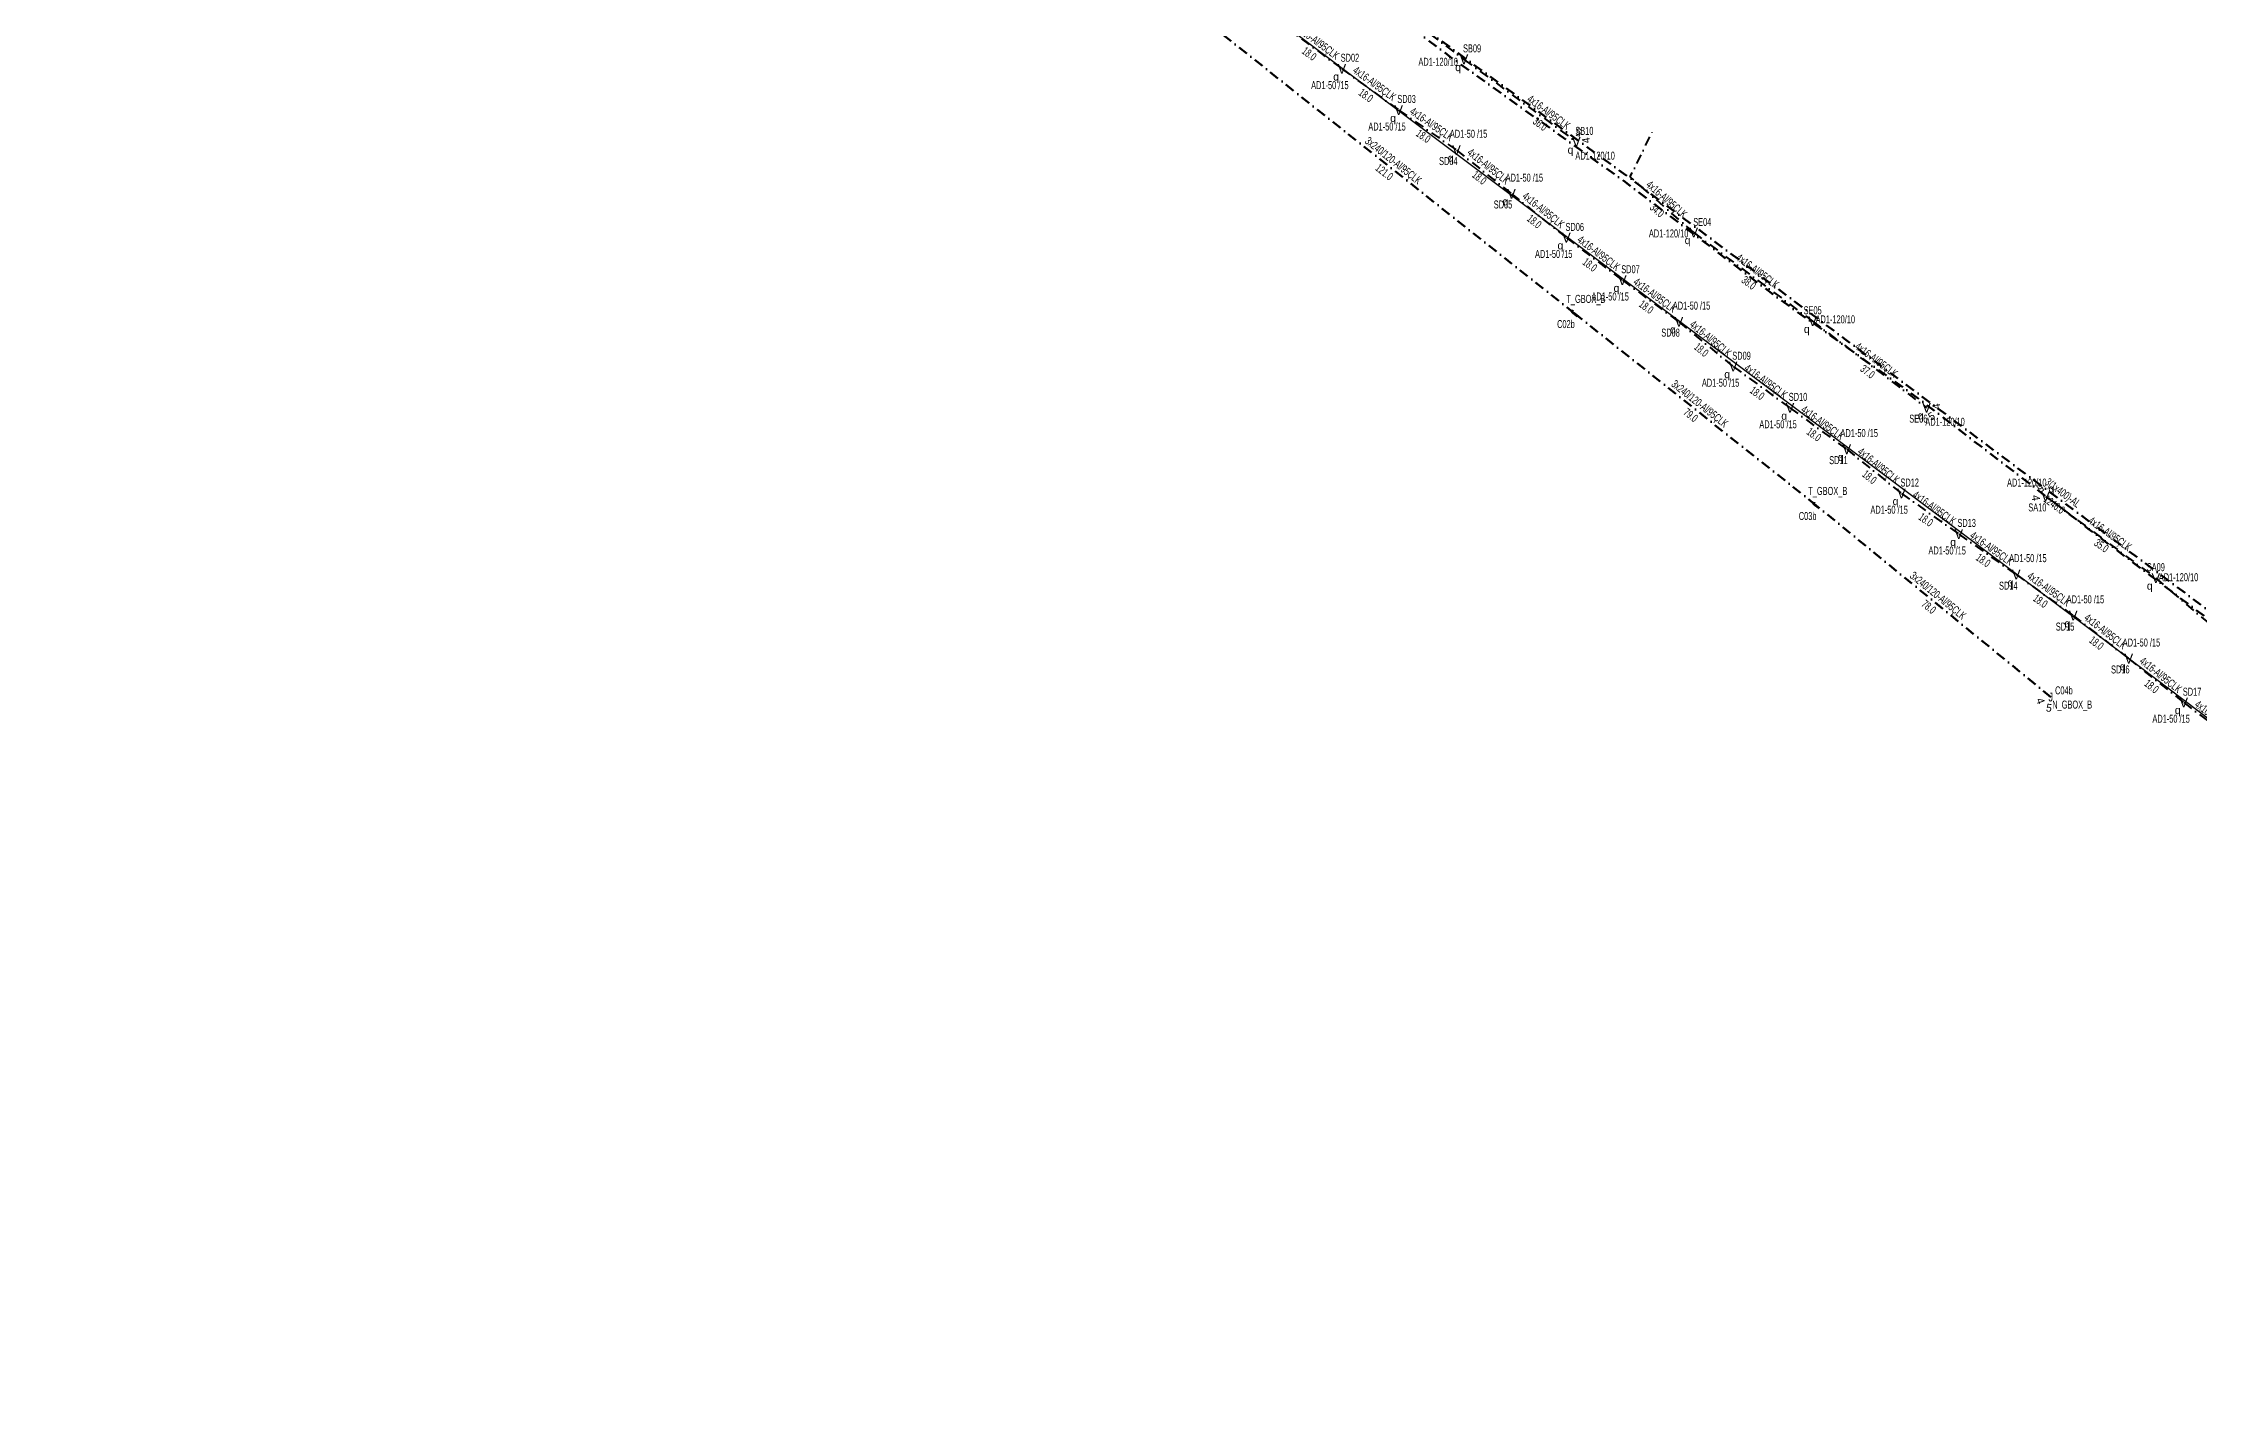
# Model space of a CAD drawing. Header units: millimetres. Extents: x 407682 to 413427, y 4045444 to 4048063.
# Drawn here: x 407755 to 408308, y 4047105 to 4047451 of the extents above; entities that cross this region are included whole.
import ezdxf
from ezdxf.enums import TextEntityAlignment as Align

# ---------------------------------------------------------------- set-up
doc = ezdxf.new("R2010")
doc.units = ezdxf.units.MM
doc.linetypes.add('DASHDOT', pattern=[5, 2.5, -1.25, 0, -1.25])
for name, color, linetype, lineweight in [('DIREK_AYD_YENI', 152, 'Continuous', 25), ('DIREK_BOX_YENI', 5, 'Continuous', 25), ('HAT_ABH_YERALTI_YENI', 6, 'DASHDOT', 80), ('HAT_AYD_YERALTI_YENI', 4, 'DASHDOT', 40), ('HAT_BOX_YERALTI_YENI', 5, 'DASHDOT', 50), ('KULLANICI', 1, 'Continuous', 25)]:
    doc.layers.add(name, color=color, linetype=linetype, lineweight=lineweight)
doc.styles.add('Direk', font='B_CAD')
doc.styles.get("Standard").update_dxf_attribs({"font": 'Arial'})

msp = doc.modelspace()

# ---------------------------------------------------------------- linework, layer by layer
at = {"layer": 'HAT_ABH_YERALTI_YENI', "flags": 128}
for points in [[(408243.52273, 4047791.588248), (408239.681472, 4047790.66772), (408235.684805, 4047786.869235), (408234.423441, 4047764.422665), (408218.508803, 4047726.138861), (408212.44129, 4047707.069534), (408208.808217, 4047695.056639), (408203.020899, 4047649.209164), (408199.53431, 4047642.365589), (408169.771554, 4047640.155977), (408147.400101, 4047639.225326), (408143.802501, 4047629.948422), (408137.884515, 4047631.314111), (408130.239446, 4047614.062252), (408086.038845, 4047506.732007), (408077.76162, 4047488.250647), (408073.752285, 4047479.440702), (408079.205588, 4047475.189702), (408115.7353, 4047447.758945), (408160.455425, 4047415.786291), (408198.832732, 4047386.60928), (408235.206073, 4047360.612466), (408279.102221, 4047326.990224), (408320.144404, 4047296.053985), (408366.201399, 4047261.457175), (408387.808041, 4047244.707984), (408407.256151, 4047230.920145), (408445.050743, 4047202.459257), (408454.840486, 4047195.808168), (408460.637304, 4047193.918835), (408473.605001, 4047183.828077), (408507.340634, 4047156.360528), (408532.548882, 4047133.418672), (408563.516014, 4047110.767141), (408593.63999, 4047088.340801), (408621.871794, 4047066.915342), (408661.761989, 4047038.070413), (408700.088691, 4047010.39685), (408713.92904, 4047000.513866), (408725.539852, 4046991.694115), (408783.313623, 4046949.669216), (408839.029488, 4046910.308518), (408874.936976, 4046882.816543), (408889.471647, 4046873.051699), (408912.112729, 4046862.580198), (408967.838437, 4046833.162257), (409016.957272, 4046811.580018), (409045.164288, 4046801.108518), (409149.220473, 4046761.063081), (409203.273317, 4046740.659262), (409234.178395, 4046728.885899), (409285.283627, 4046709.116624), (409339.397301, 4046689.972246), (409397.931876, 4046669.374152), (409483.755699, 4046637.847306), (409507.351481, 4046632.904946), (409537.16507, 4046623.65795), (409527.599213, 4046592.887775), (409524.347, 4046588.662)], [(408685.77, 4046972.387), (408698.643252, 4046988.251674), (408702.16382, 4046994.722118), (408708.004989, 4047001.633431), (408670.743288, 4047028.475447), (408593.423623, 4047084.621682), (408528.952519, 4047134.460039), (408458.326292, 4047194.676876), (408395.051086, 4047241.312164), (408326.331756, 4047293.775012), (408216.684856, 4047375.607014), (408160.029522, 4047417.986696), (408139.711135, 4047432.710164), (408070.39761, 4047483.19021), (407987.543434, 4047548.566366), (407917.67292, 4047597.411031), (407891.592654, 4047620.077817), (407879.657061, 4047628.528565), (407836.73121, 4047659.87564), (407778.336293, 4047703.664005), (407769.194802, 4047711.498038), (407755.168303, 4047720.471513), (407761.405, 4047734.718)]]:
    msp.add_lwpolyline(points, dxfattribs=at)
at = {"layer": 'HAT_AYD_YERALTI_YENI', "flags": 128}
for points in [[(408090.034656, 4047468.980141), (408119.154671, 4047447.178269)], [(408073.412602, 4047455.48251), (408087.8792, 4047444.771883)], [(408087.8792, 4047444.771883), (408102.436528, 4047434.1849)], [(408119.154671, 4047447.178269), (408147.943222, 4047426.043498)], [(408102.436528, 4047434.1849), (408117.238714, 4047423.94306)], [(408178.018003, 4047402.816195), (408161.725294, 4047417.053454), (408167.399, 4047428.519)], [(408117.238714, 4047423.94306), (408131.338223, 4047412.753607)], [(408131.338223, 4047412.753607), (408145.391686, 4047401.506377)], [(408145.391686, 4047401.506377), (408159.733056, 4047390.628643)], [(408178.018003, 4047402.816195), (408208.490946, 4047380.113778)], [(408159.733056, 4047390.628643), (408174.233864, 4047379.964377)], [(408174.233864, 4047379.964377), (408188.128972, 4047368.522088)], [(408208.490946, 4047380.113778), (408237.676315, 4047357.966366)], [(408188.128972, 4047368.522088), (408202.677655, 4047357.923229)], [(408202.677655, 4047357.923229), (408217.227109, 4047347.325427)], [(408217.227109, 4047347.325427), (408231.237328, 4047336.024376)], [(408231.237328, 4047336.024376), (408245.923411, 4047325.616736)], [(408268.139485, 4047335.250836), (408296.410243, 4047314.329844)], [(408245.923411, 4047325.616736), (408260.634209, 4047315.244059)], [(408260.634209, 4047315.244059), (408275.245837, 4047304.732145)], [(408296.410243, 4047314.329844), (408325.302765, 4047289.647417)], [(408275.245837, 4047304.732145), (408289.467454, 4047293.698307)], [(408289.467454, 4047293.698307), (408303.546874, 4047282.483588)], [(408303.546874, 4047282.483588), (408317.890924, 4047271.609387)]]:
    msp.add_lwpolyline(points, dxfattribs=at)
at = {"layer": 'HAT_BOX_YERALTI_YENI', "flags": 128}
for points in [[(408147.455, 4047382.135), (408052.409, 4047457.445)], [(408209.395, 4047332.964), (408147.455, 4047382.135)], [(408269.487, 4047283.885), (408209.395, 4047332.964)]]:
    msp.add_lwpolyline(points, dxfattribs=at)
at = {"layer": 'KULLANICI', "flags": 128}
msp.add_lwpolyline([(407821.205471, 4047645.030954), (408281.619927, 4047299.684279), (408518.444992, 4047120.811422), (408700.928391, 4046983.363794)], dxfattribs=at)
msp.add_lwpolyline([(407821.205471, 4047645.030954), (408281.619927, 4047299.684279), (408518.444992, 4047120.811422), (408700.928391, 4046983.363794)], dxfattribs=at)

# ---------------------------------------------------------------- texts
at = {"layer": 'DIREK_AYD_YENI', "width": 0.53}
for s, p in [('SD02', (408089.94982, 4047447.593679)), ('AD1-120/10', (408112.551999, 4047446.562)), ('SB09', (408121.239144, 4047449.989847)), ('AD1-50 /15', (408084.806107, 4047440.583937)), ('SD03', (408104.461693, 4047437.039494)), ('AD1-50 /15', (408099.452421, 4047429.978616)), ('AD1-50 /15', (408120.339603, 4047428.124839)), ('SB10', (408150.014471, 4047428.864832)), ('SD04', (408115.153997, 4047421.131663)), ('AD1-120/10', (408152.759094, 4047422.507983)), ('AD1-50 /15', (408134.632129, 4047416.886715)), ('SD05', (408129.156874, 4047410.016506)), ('SD06', (408147.542906, 4047404.26722)), ('AD1-120/10', (408171.590331, 4047402.602691)), ('SE04', (408180.216694, 4047405.539384)), ('AD1-50 /15', (408142.158429, 4047397.356865)), ('SD07', (408161.827475, 4047393.43282)), ('AD1-50 /15', (408156.612988, 4047386.451242)), ('AD1-50 /15', (408177.464784, 4047384.114501)), ('SE05', (408208.4873, 4047382.923974)), ('AD1-120/10', (408214.293742, 4047380.61074)), ('SD08', (408172.083809, 4047377.202627)), ('SD09', (408190.272803, 4047371.288672)), ('AD1-50 /15', (408184.910524, 4047364.368726)), ('SD10', (408204.738442, 4047360.752215)), ('AD1-50 /15', (408199.623894, 4047353.731117)), ('SE06', (408235.560551, 4047355.178259)), ('AD1-120/10', (408242.412257, 4047354.372482)), ('AD1-50 /15', (408220.417306, 4047351.485964)), ('SD11', (408215.097408, 4047344.54795)), ('SD12', (408233.348918, 4047338.815646)), ('AD1-120/10', (408263.342711, 4047338.800557)), ('AD1-50 /15', (408228.083201, 4047331.854996)), ('SA10', (408266.057494, 4047332.43742)), ('SD13', (408247.943721, 4047328.474768)), ('AD1-50 /15', (408242.948749, 4047321.40863)), ('AD1-50 /15', (408263.628651, 4047319.448323)), ('SA09', (408296.409565, 4047317.14004)), ('AD1-120/10', (408302.213039, 4047314.574424)), ('SD14', (408258.603739, 4047312.393235)), ('AD1-50 /15', (408278.367193, 4047308.909249)), ('SD15', (408273.150768, 4047301.928454)), ('AD1-50 /15', (408292.724572, 4047297.841488)), ('SD16', (408287.304356, 4047290.946761)), ('SD17', (408305.694562, 4047285.247179)), ('AD1-50 /15', (408300.3207, 4047278.332227))]:
    msp.add_text(s, height=2.05, dxfattribs=at).set_placement(p, align=Align.MIDDLE_CENTER)
at = {"layer": 'DIREK_AYD_YENI', "style": 'Direk'}
for p in [(408119.154671, 4047447.178269), (408087.8792, 4047444.771883), (408102.436528, 4047434.1849), (408147.943222, 4047426.043498), (408117.238714, 4047423.94306), (408131.338223, 4047412.753607), (408178.018003, 4047402.816195), (408145.391686, 4047401.506377), (408159.733056, 4047390.628643), (408174.233864, 4047379.964377), (408208.490946, 4047380.113778), (408188.128972, 4047368.522088), (408202.677655, 4047357.923229), (408237.676315, 4047357.966366), (408217.227109, 4047347.325427), (408231.237328, 4047336.024376), (408268.139485, 4047335.250836), (408245.923411, 4047325.616736), (408260.634209, 4047315.244059), (408296.410243, 4047314.329844), (408275.245837, 4047304.732145), (408289.467454, 4047293.698307), (408303.546874, 4047282.483588)]:
    msp.add_text('V', height=2.5, dxfattribs=at).set_placement(p, align=Align.MIDDLE_CENTER)
at = {"layer": 'DIREK_AYD_YENI', "color": 4, "style": 'Direk'}
for p in [(408086.400186, 4047442.756314), (408117.665762, 4047445.169998), (408100.989982, 4047432.145904), (408115.74963, 4047421.934919), (408146.463759, 4047424.028259), (408129.780116, 4047410.798535), (408143.8551, 4047399.534347), (408176.447509, 4047400.871061), (408158.237043, 4047388.625659), (408172.698111, 4047377.991699), (408206.988511, 4047378.115606), (408186.597664, 4047366.545956), (408201.205665, 4047355.902525), (408236.165055, 4047355.974861), (408215.705894, 4047345.341515), (408269.626622, 4047337.26042), (408229.729049, 4047334.030611), (408244.480332, 4047323.575284), (408259.183873, 4047313.207756), (408294.853803, 4047312.373446), (408273.749359, 4047302.729509), (408287.922384, 4047291.732917), (408302.012812, 4047280.509594)]:
    msp.add_text('q', height=2, dxfattribs=at).set_placement(p, align=Align.MIDDLE_CENTER)
at = {"layer": 'DIREK_AYD_YENI', "color": 32, "style": 'Direk'}
for s, rotation, p in [('5', 166.216192, (408148.53887, 4047428.471502)), ('4', 98.716193, (408150.41435, 4047426.422348)), ('4', 97.806839, (408240.153144, 4047358.305951)), ('5', 390.30684, (408238.937892, 4047355.808028)), ('5', 210.997734, (408266.851975, 4047337.393805)), ('4', 278.497733, (408265.666931, 4047334.881411))]:
    msp.add_text(s, height=2, rotation=rotation, dxfattribs=at).set_placement(p, align=Align.MIDDLE_CENTER)
at = {"layer": 'DIREK_BOX_YENI', "width": 0.53}
for s, p in [('T_GBOX_B', (408150.398402, 4047385.846261)), ('C02b', (408145.280124, 4047379.392754)), ('T_GBOX_B', (408212.371436, 4047336.66041)), ('C03b', (408207.199896, 4047330.237919)), ('N_GBOX_B', (408274.977335, 4047281.946793)), ('C04b', (408272.853434, 4047285.588276))]:
    msp.add_text(s, height=2.05, dxfattribs=at).set_placement(p, align=Align.MIDDLE_CENTER)
at = {"layer": 'DIREK_BOX_YENI', "style": 'Direk', "width": 0.8}
for rotation, p in [(231.709837, (408147.455, 4047382.135)), (234.541716, (408209.395, 4047332.964))]:
    msp.add_text('J', height=2.25, rotation=rotation, dxfattribs=at).set_placement(p, align=Align.MIDDLE_CENTER)
at = {"layer": 'DIREK_BOX_YENI', "color": 32, "style": 'Direk'}
for s, rotation, p in [('4', 290.760421, (408266.868802, 4047282.892509)), ('5', 350.760421, (408269.037423, 4047281.121328))]:
    msp.add_text(s, height=2, rotation=rotation, dxfattribs=at).set_placement(p, align=Align.MIDDLE_CENTER)
at = {"layer": 'DIREK_BOX_YENI', "style": 'Direk', "width": 0.8}
msp.add_text('J', height=2.25, dxfattribs=at).set_placement((408269.487, 4047283.885), align=Align.MIDDLE_CENTER)
at = {"layer": 'HAT_ABH_YERALTI_YENI', "lineweight": 30, "width": 0.53}
msp.add_text('3(1x400)-AL', height=2.05, rotation=323.265174, dxfattribs=at).set_placement((408272.016702, 4047335.372213), align=Align.CENTER)
msp.add_text('1246.0', height=2.05, rotation=323.265174, dxfattribs=at).set_placement((408270.999911, 4047334.009813), align=Align.TOP_CENTER)
at = {"layer": 'HAT_AYD_YERALTI_YENI', "lineweight": 30, "width": 0.53}
for rotation, p in [(323.484882, (408081.151681, 4047450.810341)), (323.973052, (408095.657805, 4047440.165821)), (323.73579, (408140.286265, 4047432.825289)), (325.320096, (408110.321264, 4047429.762972)), (321.564277, (408124.816859, 4047419.014143)), (318.851662, (408170.430958, 4047410.574882)), (321.329109, (408138.896073, 4047407.793628)), (322.820178, (408153.076042, 4047396.744741)), (323.313799, (408193.762291, 4047392.146618)), (323.668284, (408167.487051, 4047385.98127)), (320.52936, (408181.721748, 4047374.89939)), (323.132381, (408224.201372, 4047369.394403)), (323.926294, (408195.903815, 4047363.90968)), (323.930455, (408210.452834, 4047353.311385)), (321.10934, (408224.765879, 4047342.336495)), (324.675805, (408239.071841, 4047331.514065)), (324.330962, (408284.070698, 4047324.862432)), (324.812094, (408253.76863, 4047321.125074)), (324.267964, (408268.436419, 4047310.678096)), (322.19391, (408282.877688, 4047299.886803)), (321.46153, (408297.036748, 4047288.755809)), (322.834294, (408311.232403, 4047277.723845))]:
    msp.add_text('4x16-Al/95ÇLK', height=2.05, rotation=rotation, dxfattribs=at).set_placement(p, align=Align.CENTER)
for s, rotation, p in [('18.0', 323.484882, (408080.140122, 4047449.444051)), ('18.0', 323.973052, (408094.657923, 4047438.790962)), ('36.0', 323.73579, (408139.280698, 4047431.454583)), ('18.0', 325.320096, (408109.353979, 4047428.364988)), ('18.0', 321.564277, (408123.760078, 4047417.682523)), ('34.0', 318.851662, (408169.312339, 4047409.294767)), ('18.0', 321.329109, (408137.833835, 4047406.466356)), ('18.0', 322.820178, (408152.0487, 4047395.390279)), ('38.0', 323.313799, (408192.746657, 4047390.783355)), ('18.0', 323.668284, (408166.47987, 4047384.61175)), ('18.0', 320.52936, (408180.641088, 4047373.587075)), ('37.0', 323.132381, (408223.181426, 4047368.034362)), ('18.0', 323.926294, (408194.902812, 4047362.535637)), ('18.0', 323.930455, (408209.45193, 4047351.93727)), ('18.0', 321.10934, (408223.698557, 4047341.013307)), ('18.0', 324.675805, (408238.088897, 4047330.127046)), ('18.0', 324.812094, (408252.788989, 4047319.735721)), ('35.0', 324.330962, (408283.079424, 4047323.481354)), ('18.0', 324.267964, (408267.443627, 4047309.298109)), ('18.0', 322.19391, (408281.835603, 4047298.54365)), ('18.0', 321.46153, (408295.97758, 4047287.426086))]:
    msp.add_text(s, height=2.05, rotation=rotation, dxfattribs=at).set_placement(p, align=Align.TOP_CENTER)
at = {"layer": 'HAT_BOX_YERALTI_YENI', "lineweight": 30, "width": 0.53}
for rotation, p in [(321.608343, (408100.459879, 4047420.456216)), (321.555736, (408178.95349, 4047358.215231)), (320.760421, (408239.97868, 4047309.082832))]:
    msp.add_text('3x240/120-Al/95ÇLK', height=2.05, rotation=rotation, dxfattribs=at).set_placement(p, align=Align.CENTER)
for s, rotation, p in [('121.0', 321.608343, (408099.404121, 4047419.123784)), ('79.0', 321.555736, (408177.89651, 4047356.883769)), ('78.0', 320.760421, (408238.90332, 4047307.766168))]:
    msp.add_text(s, height=2.05, rotation=rotation, dxfattribs=at).set_placement(p, align=Align.TOP_CENTER)

doc.saveas('drawing.dxf')
